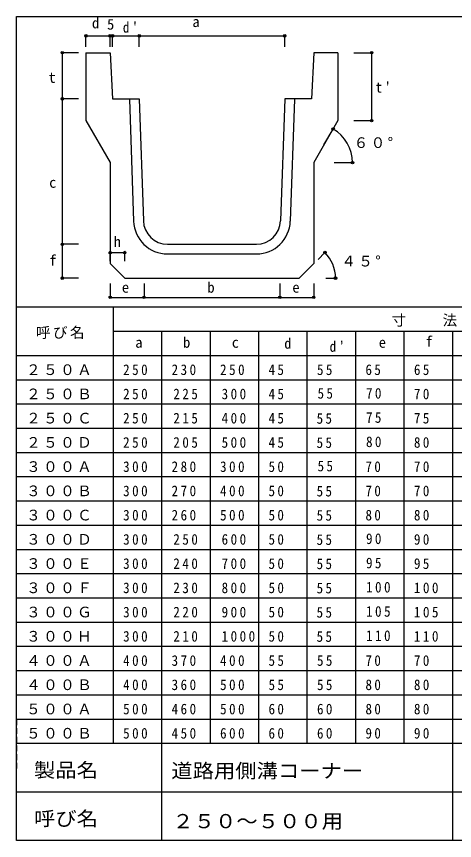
# Model space of a CAD drawing. Units: millimetres, scale not verified. Extents: x -1285 to 1215, y -900 to 800.
# Drawn here: x -1285 to -381, y -900 to 800 of the extents above; entities that cross this region are included whole.
import ezdxf
from ezdxf.enums import TextEntityAlignment as Align

# ---------------------------------------------------------------- set-up
doc = ezdxf.new("R2010")
doc.units = ezdxf.units.MM
doc.header["$LTSCALE"] = 10
doc.header["$PDMODE"] = 32
doc.header["$PDSIZE"] = 5
doc.linetypes.add('DASHED1', pattern=[1.8, 1.2, -0.6])
doc.layers.add('0-0', color=7, linetype='Continuous')
doc.styles.add('ＭＳ ゴシック', font='')
doc.styles.get('ＭＳ ゴシック').set_extended_font_data('MS Gothic')

msp = doc.modelspace()

# ---------------------------------------------------------------- linework, layer by layer
at = {"layer": '0-0', "color": 4}
for p, q in [((-1141.66, 760.06), (-1091.66, 760.06)), ((-1141.66, 737.08), (-1141.66, 760.06)), ((-731.66, 737.08), (-731.66, 760.06)), ((-1190.57, 725.14), (-1190.57, 630.14)), ((-1156.9, 725.14), (-1190.57, 725.14)), ((-589.31, 725.14), (-552.43, 725.14)), ((-552.43, 725.14), (-552.43, 585.13)), ((-589.31, 585.13), (-552.43, 585.13)), ((-650.6, 535.02), (-631.69, 567.77)), ((-629.53, 498.53), (-591.71, 498.53)), ((-1091.66, 313.01), (-1061.66, 313.01)), ((-1091.66, 294.88), (-1091.66, 313.01)), ((-1061.66, 294.88), (-1061.66, 313.01)), ((-662.88, 298.91), (-648.7, 313.09)), ((-1156.9, 260.14), (-1190.57, 260.14)), ((-646.82, 260.14), (-626.77, 260.14)), ((-1091.66, 249.39), (-1091.66, 220.53)), ((-671.66, 249.39), (-671.66, 220.53)), ((-1091.66, 220.53), (-1021.66, 220.53))]:
    msp.add_line(p, q, dxfattribs=at)
at = {"layer": '0-0'}
for p, q in [((-621.66, 725.14), (-671.66, 725.14)), ((-621.66, 725.14), (-621.66, 585.13)), ((-1051.65, 629.47), (-1043.26, 377.8)), ((-1031.66, 630.14), (-1023.27, 378.47)), ((-731.66, 630.14), (-740.05, 378.47)), ((-711.67, 629.47), (-720.06, 377.8)), ((-621.66, 585.13), (-671.66, 498.53)), ((-671.66, 498.53), (-671.66, 290.14)), ((-973.3, 330.14), (-790.02, 330.14)), ((-973.3, 310.14), (-790.02, 310.14)), ((-1061.66, 260.14), (-1091.66, 290.14)), ((-701.66, 260.14), (-671.66, 290.14)), ((-1061.66, 260.14), (-701.66, 260.14)), ((-1085, -700), (-1085, 200)), ((215, 150), (-1085, 150)), ((-985, -700), (-985, 150)), ((-885, -700), (-885, 150)), ((-785, -700), (-785, 150)), ((-685, -700), (-685, 150)), ((-585, -700), (-585, 150)), ((-485, -700), (-485, 150)), ((-385, -700), (-385, 150)), ((415, 100), (-1285, 100)), ((415, 50), (-1285, 50)), ((415, 0), (-1285, 0)), ((415, -50), (-1285, -50)), ((415, -100), (-1285, -100)), ((415, -150), (-1285, -150)), ((415, -200), (-1285, -200)), ((415, -250), (-1285, -250)), ((415, -300), (-1285, -300)), ((415, -350), (-1285, -350)), ((415, -400), (-1285, -400)), ((415, -450), (-1285, -450)), ((415, -500), (-1285, -500)), ((415, -550), (-1285, -550)), ((415, -600), (-1285, -600)), ((415, -650), (-1285, -650))]:
    msp.add_line(p, q, dxfattribs=at)
at = {"layer": '0-0', "linetype": 'DASHED1'}
msp.add_line((-1285, -650), (-1285, -751.51), dxfattribs=at)
at = {"layer": '0-0', "color": 2}
for p, q in [((1215, -700), (-1285, -700)), ((-985, -900), (-985, -700)), ((-385, -900), (-385, -700)), ((1215, -800), (-1285, -800))]:
    msp.add_line(p, q, dxfattribs=at)
msp.add_lwpolyline([(1215, -900), (-1285, -900), (-1285, 800), (1215, 800)], close=True, dxfattribs=at)
at = {"layer": '0-0', "color": 4}
for points in [[(-1091.66, 737.08), (-1091.66, 760.06), (-1086.66, 760.06)], [(-1086.66, 737.08), (-1086.66, 760.06), (-1031.66, 760.06)], [(-1031.66, 737.08), (-1031.66, 760.06), (-731.66, 760.06)], [(-1156.9, 630.14), (-1190.57, 630.14), (-1190.57, 330.14)], [(-1156.9, 330.14), (-1190.57, 330.14), (-1190.57, 260.14)], [(-1021.66, 249.39), (-1021.66, 220.53), (-741.66, 220.53)], [(-741.66, 249.39), (-741.66, 220.53), (-671.66, 220.53)]]:
    msp.add_lwpolyline(points, dxfattribs=at)
at = {"layer": '0-0'}
for points in [[(-1141.66, 725.14), (-1091.66, 725.14), (-1086.66, 630.14), (-1031.66, 630.14)], [(-1141.66, 725.14), (-1141.66, 585.13), (-1091.66, 498.53), (-1091.66, 290.14)], [(-671.66, 725.14), (-676.66, 630.14), (-731.66, 630.14)], [(415, -700), (415, 200), (-1285, 200)]]:
    msp.add_lwpolyline(points, dxfattribs=at)
at = {"layer": '0-0', "color": 4}
for centre, radius, end in [((-671.66, 498.53), 79.95, 59.99991), ((-701.66, 260.14), 74.89, 45.00017)]:
    msp.add_arc(centre, radius, 0, end, dxfattribs=at)
at = {"layer": '0-0'}
for centre, radius, start, end in [((-973.3, 380.14), 70, 181.90918, 270), ((-973.3, 380.14), 50, 181.90918, 270), ((-790.02, 380.14), 50, 270, 358.09082), ((-790.02, 380.14), 70, 270, 358.09082)]:
    msp.add_arc(centre, radius, start, end, dxfattribs=at)
at = {"layer": '0-0', "color": 4}
for p in [(-1141.66, 760.06), (-1091.66, 760.06), (-1086.66, 760.06), (-1031.66, 760.06), (-731.66, 760.06), (-1190.57, 725.14), (-552.43, 725.14), (-1190.57, 630.14), (-552.43, 585.13), (-631.69, 567.77), (-591.71, 498.53), (-1190.57, 330.14), (-1091.66, 313.01), (-1061.66, 313.01), (-648.7, 313.09), (-1190.57, 260.14), (-626.77, 260.14), (-1091.66, 220.53), (-1021.66, 220.53), (-741.66, 220.53), (-671.66, 220.53)]:
    msp.add_point(p, dxfattribs=at)

# ---------------------------------------------------------------- texts
at = {"layer": '0-0', "style": 'ＭＳ ゴシック'}
for s, p in [('d', (-1129.33, 768.99)), ('5', (-1098.15, 766.38)), ('a', (-922.12, 771.65)), ('t', (-1218.95, 656.52)), ('c', (-1217.62, 440.02)), ('h', (-1084.5, 317.84)), ('f', (-1217.62, 279.3)), ('e', (-1067.58, 223.57)), ('b', (-891.12, 223.57)), ('e', (-715.86, 223.57)), ('b', (-941.33, 110)), ('d', (-732.57, 108.07)), ('f', (-441.22, 111.93)), ('a', (-1039.91, 110)), ('c', (-840.82, 110)), ('e', (-537.62, 109.97))]:
    msp.add_text(s, height=21.99, dxfattribs=at).set_placement(p, align=Align.BOTTOM_LEFT)
at = {"layer": '0-0', "style": 'ＭＳ ゴシック', "width": 1.1}
for s, p in [('製品名', (-1248.93, -778.22)), ('道路用側溝コーナー', (-965.6, -779.59)), ('呼び名', (-1248.93, -878.22)), ('２５０～５００用', (-963.34, -883.46))]:
    msp.add_text(s, height=29.33, dxfattribs=at).set_placement(p, align=Align.BOTTOM_LEFT)
at = {"layer": '0-0', "char_height": 21.99, "attachment_point": 7, "style": 'ＭＳ ゴシック'}
for s, insert in [("\\T1.36;\\W0.9;d'", (-1065.57, 766.33)), ("\\T1.36;\\W0.9;t'", (-544.15, 642.47)), ('\\T1.17;６０°', (-589.31, 528.37)), ('\\T1.17;４５°', (-614.8, 283.87)), ('\\T1.17;寸\u3000\u3000法', (-510.97, 160)), ('\\T1.17;呼び名', (-1244.86, 134.58)), ("\\T1.36;\\W0.9;d'", (-638.94, 107.86)), ('\\T1.17;２５０Ａ', (-1265, 60)), ('\\T1.38;\\W0.9;250', (-1065, 60)), ('\\T1.38;\\W0.9;230', (-965, 60)), ('\\T1.38;\\W0.9;250', (-865, 60)), ('\\T1.36;\\W0.9;45', (-765, 60)), ('\\T1.36;\\W0.9;55', (-665, 60)), ('\\T1.36;\\W0.9;65', (-565, 60)), ('\\T1.36;\\W0.9;65', (-465, 60)), ('\\T1.17;２５０Ｂ', (-1265, 10)), ('\\T1.38;\\W0.9;250', (-1065, 10)), ('\\T1.38;\\W0.9;225', (-961.4, 10)), ('\\T1.38;\\W0.9;300', (-861.78, 10)), ('\\T1.36;\\W0.9;45', (-765, 10)), ('\\T1.36;\\W0.9;55', (-663.83, 11.32)), ('\\T1.36;\\W0.9;70', (-563.83, 11.32)), ('\\T1.36;\\W0.9;70', (-465, 10)), ('\\T1.36;\\W0.9;75', (-563.83, -38.68)), ('\\T1.17;２５０Ｃ', (-1265, -40)), ('\\T1.38;\\W0.9;250', (-1065, -40)), ('\\T1.38;\\W0.9;215', (-961.4, -40)), ('\\T1.38;\\W0.9;400', (-861.78, -40)), ('\\T1.36;\\W0.9;45', (-765, -40)), ('\\T1.36;\\W0.9;55', (-665.82, -40.48)), ('\\T1.36;\\W0.9;75', (-465, -40)), ('\\T1.17;２５０Ｄ', (-1265, -90)), ('\\T1.38;\\W0.9;250', (-1065, -90)), ('\\T1.38;\\W0.9;205', (-961.4, -90)), ('\\T1.38;\\W0.9;500', (-861.78, -90)), ('\\T1.36;\\W0.9;80', (-563.83, -88.68)), ('\\T1.36;\\W0.9;80', (-465, -90)), ('\\T1.36;\\W0.9;45', (-765, -90)), ('\\T1.36;\\W0.9;55', (-665.82, -90.48)), ('\\T1.17;３００Ａ', (-1265, -140)), ('\\T1.38;\\W0.9;300', (-1065, -140)), ('\\T1.38;\\W0.9;280', (-965, -140)), ('\\T1.38;\\W0.9;300', (-865, -140)), ('\\T1.36;\\W0.9;50', (-765, -140)), ('\\T1.36;\\W0.9;55', (-663.83, -138.68)), ('\\T1.36;\\W0.9;70', (-565, -140)), ('\\T1.36;\\W0.9;70', (-465, -140)), ('\\T1.17;３００Ｂ', (-1265, -190)), ('\\T1.38;\\W0.9;300', (-1065, -190)), ('\\T1.38;\\W0.9;270', (-965, -190)), ('\\T1.38;\\W0.9;400', (-865, -190)), ('\\T1.36;\\W0.9;50', (-765, -190)), ('\\T1.36;\\W0.9;55', (-665.82, -190.48)), ('\\T1.36;\\W0.9;70', (-565, -190)), ('\\T1.36;\\W0.9;70', (-465, -190)), ('\\T1.17;３００Ｃ', (-1265, -240)), ('\\T1.38;\\W0.9;300', (-1065, -240)), ('\\T1.38;\\W0.9;260', (-965, -240)), ('\\T1.38;\\W0.9;500', (-865, -240)), ('\\T1.36;\\W0.9;50', (-765, -240)), ('\\T1.36;\\W0.9;55', (-665.82, -240.48)), ('\\T1.36;\\W0.9;80', (-565, -240)), ('\\T1.36;\\W0.9;80', (-465, -240)), ('\\T1.17;３００Ｄ', (-1265, -290)), ('\\T1.38;\\W0.9;300', (-1065, -290)), ('\\T1.38;\\W0.9;250', (-961.4, -290)), ('\\T1.38;\\W0.9;600', (-861.78, -290)), ('\\T1.36;\\W0.9;50', (-765, -290)), ('\\T1.36;\\W0.9;55', (-665.82, -290.48)), ('\\T1.36;\\W0.9;90', (-563.83, -288.68)), ('\\T1.36;\\W0.9;90', (-465, -290)), ('\\T1.17;３００Ｅ', (-1265, -340)), ('\\T1.38;\\W0.9;300', (-1065, -340)), ('\\T1.38;\\W0.9;240', (-961.4, -340)), ('\\T1.38;\\W0.9;700', (-861.78, -340)), ('\\T1.36;\\W0.9;50', (-765, -340)), ('\\T1.36;\\W0.9;55', (-665.82, -340.48)), ('\\T1.36;\\W0.9;95', (-563.83, -338.68)), ('\\T1.36;\\W0.9;95', (-465, -340)), ('\\T1.17;３００Ｆ', (-1265, -390)), ('\\T1.38;\\W0.9;300', (-1065, -390)), ('\\T1.38;\\W0.9;230', (-961.4, -390)), ('\\T1.38;\\W0.9;800', (-861.78, -390)), ('\\T1.36;\\W0.9;50', (-765, -390)), ('\\T1.36;\\W0.9;55', (-665.82, -390.48)), ('\\T1.38;\\W0.9;100', (-563.83, -388.68)), ('\\T1.38;\\W0.9;100', (-465, -390)), ('\\T1.17;３００Ｇ', (-1265, -440)), ('\\T1.38;\\W0.9;300', (-1065, -440)), ('\\T1.38;\\W0.9;220', (-961.4, -440)), ('\\T1.38;\\W0.9;900', (-861.78, -440)), ('\\T1.36;\\W0.9;50', (-765, -440)), ('\\T1.36;\\W0.9;55', (-665.82, -440.48)), ('\\T1.38;\\W0.9;105', (-563.83, -438.68)), ('\\T1.38;\\W0.9;105', (-465, -440)), ('\\T1.17;３００Ｈ', (-1265, -490)), ('\\T1.38;\\W0.9;300', (-1065, -490)), ('\\T1.38;\\W0.9;210', (-961.4, -490)), ('\\T1.38;\\W0.9;1000', (-861.78, -490)), ('\\T1.36;\\W0.9;50', (-765, -490)), ('\\T1.36;\\W0.9;55', (-665.82, -490.48)), ('\\T1.38;\\W0.9;110', (-563.83, -488.68)), ('\\T1.38;\\W0.9;110', (-465, -490)), ('\\T1.17;４００Ａ', (-1265, -540)), ('\\T1.38;\\W0.9;400', (-1065, -540)), ('\\T1.38;\\W0.9;370', (-965, -540)), ('\\T1.38;\\W0.9;400', (-865, -540)), ('\\T1.36;\\W0.9;55', (-765, -540)), ('\\T1.36;\\W0.9;55', (-665, -540)), ('\\T1.36;\\W0.9;70', (-565, -540)), ('\\T1.36;\\W0.9;70', (-465, -540)), ('\\T1.17;４００Ｂ', (-1265, -590)), ('\\T1.38;\\W0.9;400', (-1065, -590)), ('\\T1.38;\\W0.9;360', (-965, -590)), ('\\T1.38;\\W0.9;500', (-865, -590)), ('\\T1.36;\\W0.9;55', (-765, -590)), ('\\T1.36;\\W0.9;55', (-665, -590)), ('\\T1.36;\\W0.9;80', (-565, -590)), ('\\T1.36;\\W0.9;80', (-465, -590)), ('\\T1.17;５００Ａ', (-1265, -640)), ('\\T1.38;\\W0.9;500', (-1065, -640)), ('\\T1.38;\\W0.9;460', (-965, -640)), ('\\T1.38;\\W0.9;500', (-865, -640)), ('\\T1.36;\\W0.9;60', (-765, -640)), ('\\T1.36;\\W0.9;60', (-665, -640)), ('\\T1.36;\\W0.9;80', (-565, -640)), ('\\T1.36;\\W0.9;80', (-465, -640)), ('\\T1.17;５００Ｂ', (-1265, -690)), ('\\T1.38;\\W0.9;500', (-1065, -690)), ('\\T1.38;\\W0.9;450', (-965, -690)), ('\\T1.38;\\W0.9;600', (-865, -690)), ('\\T1.36;\\W0.9;60', (-765, -690)), ('\\T1.36;\\W0.9;60', (-665, -690)), ('\\T1.36;\\W0.9;90', (-565, -690)), ('\\T1.36;\\W0.9;90', (-465, -690))]:
    msp.add_mtext(s, dxfattribs=dict(at, insert=insert))

doc.saveas('drawing.dxf')
